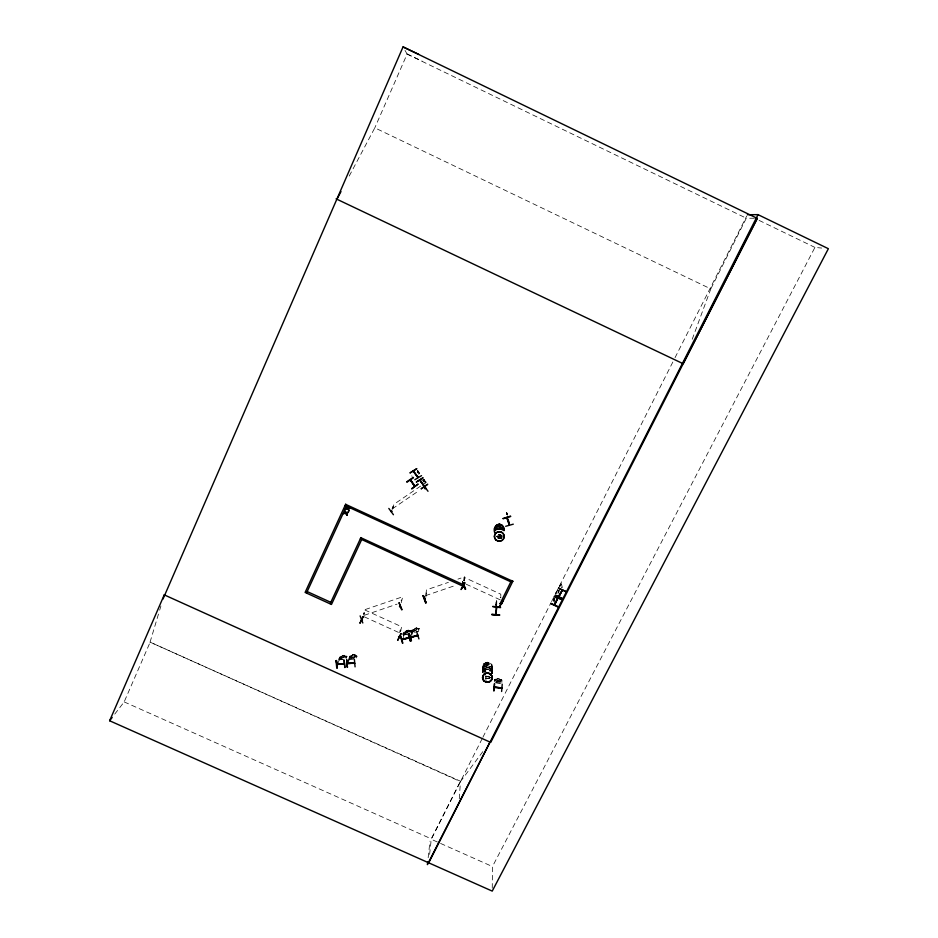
<?xml version="1.0" encoding="UTF-8"?>
<svg xmlns="http://www.w3.org/2000/svg" width="938" height="938" viewBox="0 0 938 938"><rect width="100%" height="100%" fill="white"/><g stroke="black" fill="none" stroke-linecap="round" stroke-linejoin="round"><path stroke-width="0.7" stroke-dasharray="4.69 3.52" d="M496.683 605.538L496.777 601.211M499.297 678.62L499.297 679.569L500.54 679.898L500.552 681.539L499.309 682.137L495.745 681.129L495.756 679.487L496.999 679.3C495.968 677.529 500.376 678.068 499.379 679.558L501.865 679.991L501.877 682.442M496.12 605.831L496.249 602.055M495.932 527.66L496.542 527.121L494.807 529.149M496.425 605.514L496.401 600.601L496.413 601.293M495.991 604.447L495.897 605.186L495.956 604.107M492.251 888.216L492.462 866.56L814.923 247.409L821.653 248.054M495.545 526.945L495.921 527.707M494.49 681.809L494.432 679.37L500.986 679.687M494.467 530.345L494.467 530.908M494.478 528.985L494.467 530.122L494.912 527.742M492.239 673.367L492.274 670.095M492.286 669.767L492.298 668.173M492.321 666.261L491.969 670.342L490.304 672.159A4.702 4.455 3.8 0 0 491.231 665.675A4.702 4.455 3.8 0 0 484.301 665.312A4.702 4.455 3.8 0 0 484.571 671.889L483.633 670.611M484.008 671.01L484.055 670.107L483.562 670.822M482.812 668.688C482.742 667.317 483.41 664.854 484.77 665.617M482.976 666.93L482.929 668.513L483 666.918M482.859 670.764L482.812 672.276A4.725 4.467 3.8 0 1 487.76 667.469A4.725 4.467 3.8 0 1 492.169 672.78M482.683 672.44L482.753 671.162M483.879 665.687L484.09 664.737M490.586 670.318L492.344 673.519A4.831 4.584 3.9 0 0 483.117 671.831L483.797 670.588M484.031 665.757L485.145 665.23M484.864 670.377L484.817 670.776M503.847 530.849A4.831 4.69 1 0 0 494.467 532.784A4.878 4.725 1 0 1 494.889 531.635L494.373 532.901C490.715 521.751 507.024 521.036 504.163 532.104A4.913 4.772 1 0 0 498.887 526.499L496.519 526.992M495.334 527.262L496.272 527.906L496.589 526.816M492.344 669.193L492.415 668.008M492.298 672.956L492.098 670.506L490.668 668.524L492.075 670.576M491.477 667.61L492.391 669.92L491.946 672.265M459.28 798.777L460.464 781.213L150.057 642.143L460.441 781.6L483.023 751.385M496.143 605.127L496.272 603.322M495.217 679.194L496.988 679.382M501.853 680.073L500.951 679.64M464.333 581.056L464.732 576.8L457.932 579.121M463.771 580.141L464.04 577.304L500.798 594.188L500.81 596.568M429.616 854.401L431.292 838.842L460.464 781.213M428.162 857.707L429.979 841.163M495.909 605.373L496.401 600.601L496.331 601.293M496.155 602.888L496.284 601.938M425.77 597.436L426.497 592.886L425.852 593.097L426.497 592.886M418.524 631.743L419.016 628.354M425.723 594.493L426.626 589.803L448.399 582.381M416.824 627.921L416.331 630.442L414.08 631.016L414.526 628.495L416.941 627.956L414.526 628.495M416.402 628.155L414.971 628.53M411.161 637.336C412.685 635.565 411.501 629.527 412.521 630.817M411.63 634.487L412.45 630.571M411.911 630.172L411.571 632.353L412.732 629.691L419.122 628.401L411.911 630.172L411.465 632.294L412.063 632.974L417.738 631.52L412.063 632.974L411.548 632.271M410.164 632.704L410.621 630.594M409.074 632.306L409.39 630.828L408.358 630.899M405.486 633.818L404.43 633.49L404.759 632.013L408.511 630.031L407.878 632.611L405.626 633.185L405.966 631.708M407.995 630.313L406.564 630.688M560.478 585.23L560.103 585.887M406.048 631.52L406.224 630.735M402.601 639.528C404.161 637.77 403.094 631.696 404.09 632.974M403.023 634.545L403.563 632.318M403.422 635.354L404.02 632.728M400.432 631.86L401.64 626.748L365.011 610.063M399.611 632.599L400.209 630.09L400.831 630.383L400.209 630.09M401.218 602.712L402.719 596.756L365.011 609.618L363.346 614.976M425.16 483.281L425.102 481.03M554.944 597.6L554.311 599.91L554.616 599.394M423.683 480.772L423.953 479.799M150.057 642.143L159.237 611.553M159.659 610.169L160.914 605.995M418.758 474.323L419.169 472.975M417.328 471.884L417.961 470.301M356.358 657.948C359.336 653.505 351.75 655.709 349.686 656.166L349.475 659.168M355.244 657.268L355.748 655.721L354.611 655.521L354.881 654.689M354.435 654.853L352.958 654.947M352.242 655.639L352.512 654.806L354.974 654.654L354.705 655.486M494.396 529.009L494.666 530.228L494.373 529.009L495.604 526.722M494.408 530.345L494.901 529.102M501.42 528.164C498.653 526.71 494.936 528.586 494.396 531.647L494.607 532.843A4.913 4.772 1 0 1 498.887 526.499L502.498 527.555L504.116 530.744M352.594 654.912L350.988 656.014L350.472 657.573L351.48 658.159M503.718 530.685L503.26 527.109M347.857 663.764L350.155 656.623L349.475 656.67L350.155 656.623M553.479 600.25L553.795 599.288M348.092 661.056L349.686 656.166M482.988 667.375L483.363 666.261M484.031 665.23L484.946 664.772M482.918 669.286L483.293 668.173M482.753 671.245L483.152 670.025M483.879 670.916L484.149 670.365M485.661 670.729A4.667 4.42 3.8 0 1 484.102 663.858A4.667 4.42 3.8 0 1 491.489 664.256A4.667 4.42 3.8 0 1 489.226 670.928C499.942 665.405 481.077 656.494 483.14 668.126M491.875 670.424L492.251 669.31M483.949 667.211L482.812 669.404L483.105 671.889A4.796 4.549 3.8 0 1 485.192 666.343A4.796 4.549 3.8 0 1 491.266 667.434A4.796 4.549 3.8 0 1 491.219 673.285L492.227 671.233M346.11 658.57L346.966 656.33L340.459 656.365L338.853 659.027M345.102 657.901L345.641 656.342L344.609 656.19M344.34 655.474L342.862 655.568M344.891 655.275C338.512 656.096 348.514 653.692 343.859 657.972L341.561 658.113L342.112 656.553L344.41 656.412M342.429 655.428L340.318 658.195L341.315 658.793M339.04 660.012L340.025 657.257L339.345 657.292L340.025 657.257M338.067 663.014L340.048 657.503M392.576 508.666L393.397 506.426L392.741 508.888M392.002 509.053L393.397 506.426M392.166 509.275L393.983 504.269L421.514 485.485M692.221 339.251L710.805 288.916L374.813 127.838L349.1 176.285M114.753 714.099L124.168 701.905L150.303 641.838M405.017 50.406L407.104 54.099L374.813 127.838M555.495 593.578L556.726 591.69L556.199 592.218M482.226 738.558L431.246 839.275L439.23 842.828M482.894 737.256L550.899 602.9M551.556 601.598L554.862 595.079M558.825 587.247L555.519 593.777L556.058 592.828M559.482 585.945L674.375 358.984M675.032 357.683L746.742 216.021M558.896 587.692L561.194 583.635L561.827 587.657M754.398 218.261L746.32 218.214L710.805 288.916M558.216 590.096L558.157 590.799M561.475 584.257C560.326 584.503 562.577 584.773 562.073 587.774M553.608 600.191L556.105 596.416M558.638 592.206L560.607 588.314M494.807 530.462L495.51 529.407M483.258 666.343L484.923 664.538M483.14 670.095L484.77 668.208M491.852 672.335L491.184 673.32A4.725 4.479 3.8 0 0 491.207 667.598A4.725 4.479 3.8 0 0 485.227 666.519A4.725 4.479 3.8 0 0 483.117 671.901M354.881 657.784L353.567 656.893L355.326 655.838L353.098 656.729L351.328 656.096L352.547 656.952L350.589 658.019L353.016 657.104L354.072 657.808M495.452 526.757C497.539 524.471 501.549 524.541 503.343 527.133M417.48 628.941L415.358 630.09L413.529 629.879L414.854 630.395L413.06 631.72L415.323 630.43M409.05 631.098L406.916 632.259L405.11 632.036L406.412 632.552L404.63 633.9L406.881 632.599M484.02 663.658L487.268 662.099M484.735 665.652L484.571 664.737M483.891 667.246C485.896 665.03 489.788 665.206 491.547 667.657M483.774 670.834L487.092 669.24L490.633 670.342M484.454 671.174L484.993 670.693M484.829 671.162L484.008 671.327M491.289 669.58L489.261 670.905M554.206 600.437L554.874 599.933M411.606 475.883L412.228 476.305M419.157 473.092L417.68 470.782L418.067 472.928L417.433 472.154M423.566 481.182L424.422 481.804L424.128 479.635M425.066 481.088L423.999 479.635M422.721 484.676L427.505 481.405M392.319 508.842L419.321 490.445M393.55 506.649L392.823 506.813M409.847 630.465C412.087 630.711 401.605 630.395 403 634.463L403.657 635.108L409.203 633.689L403.563 635.073M343.437 657.515L345.348 656.494L342.968 657.362L341.209 656.717L342.417 657.573L340.447 658.675L341.303 658.593M496.483 525.913L497.656 525.35M496.46 528.54L497.621 527.977M500.189 528.997L496.46 529.771A4.96 4.807 1 0 1 502.51 530.158L500.177 529.02M500.915 535.75L502.088 535.199A4.913 4.772 1 0 1 497.175 535.563L500.939 535.774M500.951 537.075L502.1 536.454M502.123 537.791L498.383 538.564A4.96 4.807 1 0 0 502.1 537.779A4.878 4.737 1 0 1 498.406 538.553M484.887 664.55C487.361 662.908 491.102 663.998 492.157 666.824M484.583 671.561A4.702 4.455 3.8 0 1 484.313 664.995L484.559 664.89M484.758 668.29L488.393 667.493L490.668 668.606L489.589 667.962M490.246 677.705L487.877 678.491L485.403 678.057A4.842 4.584 3.9 0 0 490.234 677.705A4.76 4.514 3.9 0 1 485.45 678.092M414.432 629.281L413.189 629.855L412.884 631.333L413.951 631.649M364.296 615.293L397.114 604.107M425.489 595.665L455.903 585.3M506.708 514.235L506.602 512.617L507.376 514.892L507.446 514.282M506.555 512.629L507.352 514.892L507.306 514.223M406.142 630.723L408.511 630.031M409.918 630.5L404.313 631.86M497.621 529.208L498.899 528.962M500.927 534.39L498.383 534.578A4.889 4.749 1 0 0 500.915 534.308A4.819 4.678 1 0 1 498.406 534.578M500.951 537.028L498.383 537.216M485.966 665.921L487.185 665.687M485.896 667.75L489.601 667.95M487.924 676.673L489.155 676.368L485.45 676.169L486.658 676.626M352.524 654.888L354.986 654.736M338.759 658.957L339.298 659.789L342.147 659.531M349.405 659.191L355.174 658.734M339.216 659.742L345.055 659.461M349.405 659.121L355.232 658.839M416.671 628.706L417.82 628.659M498.887 527.731L500.189 527.801M495.182 682.676L501.033 683.169M496.343 682.852L501.021 683.251M558.169 592.159L557.782 590.178L558.661 592.124M485.427 678.045L486.623 678.409M346.966 656.33L346.192 656.084M498.383 537.275L496.061 536.149A4.842 4.702 1 0 0 502.029 536.489M124.168 701.905L431.292 838.842M440.567 843.426L492.462 866.56M364.249 616.805L400.127 633.138M466.069 584.163L500.833 600.121M555.46 592.898L555.577 593.613M553.397 598.245L553.748 601.61M500.939 597.541L500.2 597.483L500.822 597.776M406.986 53.912L422.041 61.064M407.104 54.099L746.32 218.214M759.088 220.383L814.923 247.409M485.614 670.729L483.14 668.126M501.42 528.106L503.378 529.782M501.361 525.538L502.475 526.206M423.237 479.271L424.586 480.502L423.495 479.799L424.316 481.769L423.155 479.47M417.199 472.283L418.067 472.928L417.152 470.923L418.278 471.697L417.856 471.075M502.44 527.555L503.284 528.469M421.795 479.259L423.847 482.132M483.082 669.873L483.738 671.104M483.691 671.162L484.547 671.843A4.784 4.526 3.8 0 1 484.254 665.148A4.784 4.526 3.8 0 1 491.289 665.523A4.784 4.526 3.8 0 1 490.328 672.136M491.582 664.057L492.157 665.112M503.389 529.736L503.976 530.92A4.819 4.678 1 0 0 498.899 525.315A4.819 4.678 1 0 0 494.736 531.541L494.361 530.251M482.812 668.7L483.176 669.966M492.028 668.642L492.38 669.92M494.713 532.913L494.443 531.705A4.842 4.702 1 0 1 498.899 526.652A4.842 4.702 1 0 1 504.105 530.978M503.847 529.548L504.222 530.838M560.748 586.109L560.525 584.784L560.009 585.675M558.649 591.397L559.224 594.962M556.644 591.655L556.984 593.707M554.065 598.456L554.698 603.099M504.046 528.246L504.093 529.384M482.777 672.476A4.76 4.514 3.8 0 1 487.76 667.633A4.76 4.514 3.8 0 1 492.204 672.98A4.725 4.479 3.8 0 0 488.37 667.833A4.725 4.479 3.8 0 0 482.871 671.397M489.12 676.157A4.725 4.467 3.8 0 1 485.509 675.97M484.313 664.995A4.702 4.455 3.8 0 1 491.242 665.359A4.702 4.455 3.8 0 1 490.293 671.866M483.105 671.925A4.842 4.584 3.9 0 1 492.298 673.578M486.588 680.12A4.784 4.538 3.9 0 1 485.392 679.757M483.176 672.077A4.76 4.514 3.9 0 1 491.958 672.546M490.234 677.599A4.831 4.584 3.9 0 1 484.36 677.283M490.187 677.424A4.76 4.502 3.9 0 1 484.407 677.119M483.187 671.749A4.76 4.502 3.9 0 1 492.227 673.367M484.665 672.089A4.854 4.596 3.9 0 1 485.802 671.538M502.029 535.211A4.842 4.702 1 0 1 497.21 535.575M494.467 532.995A4.842 4.702 1 0 1 503.847 531.06M502.029 536.278A4.831 4.69 1 0 1 496.155 535.985M494.666 531.412A4.889 4.749 1 0 1 498.887 525.092A4.889 4.749 1 0 1 504.093 530.697M494.772 530.169A4.784 4.655 0.9 0 1 499.52 523.967A4.784 4.655 0.9 0 1 503.6 530.615M502.053 537.568A4.878 4.725 1 0 1 497.199 537.931M496.519 529.771A4.878 4.725 1 0 1 502.451 530.064M494.42 532.948A4.96 4.807 1 0 1 494.807 531.752M496.519 529.993A4.878 4.737 1 0 1 502.451 530.298M497.41 678.608L498.887 679.03L497.41 678.608M496.999 679.593L496.988 681.234L499.309 681.434L499.309 679.792L496.999 679.593M494.443 531.717L494.432 532.819L494.455 531.717M482.918 668.841L482.859 670.436L482.929 668.841M496.401 602.583L496.308 604.236L496.401 602.583M494.385 679.968L495.041 680.285L494.385 679.968M501.091 680.542L501.76 680.847L501.091 680.542M354.517 655.791L354.013 657.35L351.703 657.491L352.219 655.932L354.517 655.791M363.862 613.546L364.378 614.062L363.862 613.546M556.75 592.206L556.691 592.91L556.75 592.206M500.317 682.008L498.148 680.988L495.991 681.668L497.621 680.754L496.05 679.651L498.113 680.601L500.212 679.968L498.641 680.847L500.317 682.008M418.969 472.658L419.157 473.385L418.969 472.658M425.301 481.522L425.489 482.238L425.301 481.522M485.814 671.432L484.653 671.971A4.784 4.538 3.9 0 1 485.825 671.385M401.722 600.109L401.171 600.566L401.722 600.109M364.307 612.877L363.756 613.323L364.307 612.877M464.322 579.989L463.759 580.446L464.322 579.989M506.93 512.957L506.895 513.684L506.93 512.957M410.516 631.063L409.929 631.473L410.516 631.063M418.958 628.906L418.36 629.316L418.958 628.906M346.708 656.846L346.052 657.128L346.708 656.846M356.839 656.213L356.182 656.506L356.839 656.213M507.352 514.892L506.954 513.907L507.376 514.892M485.485 676.192A4.76 4.514 3.8 0 0 489.132 676.392A4.725 4.479 3.8 0 1 485.509 676.263M499.52 523.99A4.819 4.678 0.9 0 0 494.736 530.228A4.784 4.643 0.9 0 1 499.52 524.096A4.784 4.643 0.9 0 1 503.589 530.732A4.819 4.678 0.9 0 0 499.52 523.99"/><path stroke-width="1.41" d="M496.73 607.683L496.765 607.238M495.909 614.355L496.765 607.015M496.401 608.035L496.495 606.98M494.936 686.933L495.088 687.284M494.244 686.944L501.889 688.129L501.76 687.519M494.314 686.956L494.361 687.554L501.912 687.871M492.755 606.628L500.505 607.648M491.84 614.625L499.637 615.094L491.852 614.578M491.887 614.261L499.637 614.965M391.92 511.128L391.205 511.187M425.078 488.745L425.664 488.206M465.26 589.381L462.61 582.181M501.83 687.859L494.256 687.179M502.24 684.224L501.619 691.47M464.826 582.85L461.074 589.568L464.838 582.861M360.321 538.881L463.454 586.414L463.7 585.511M463.876 585.535C463.478 586.367 463.876 587.235 463.9 586.262M463.454 586.414L464.111 584.913M463.231 586.027L463.196 586.625L463.184 585.675M747.398 214.732L758.021 214.638L828.371 248.711L492.227 891.1L109.629 720.759L164.291 594.786M427.716 861.846L427.411 864.602L489.976 742.075M496.413 607.953L496.495 607.214M495.616 614.531L496.46 607.308M400.362 606.394L399.553 606.663M463.044 586.016L463.782 585.769L463.184 585.933M418.946 638.919L416.753 631.931M425.993 602.759L423.343 595.56L425.993 602.63M424.668 598.878L425.301 598.585M417.644 635.096L410.516 637.57L417.762 635.671M417.023 635.835L417.75 635.155M424.773 599.382L424.785 598.749M424.891 599.37L424.937 599.148M417.129 635.237L416.988 635.413M423.343 595.677L425.946 602.735M562.437 598.444L555.402 595.032M410.527 636.925L410.398 637.043M409.085 637.289L401.792 639.423L409.285 637.817M408.476 637.734L409.179 637.348M408.64 638.063L408.569 637.43M409.285 633.725L411.442 640.971L409.273 633.807M402.848 643.14L400.725 635.917M402.719 639.329L402.484 638.977M401.968 639.118L402.601 639.528M401.042 633.748L397.689 640.361L400.972 633.584M398.767 636.562L399.225 637.183L399.318 636.55M401.652 609.806L399.013 602.618L402.05 609.653M400.151 605.901L399.611 606.71M428.009 491.266L423.378 484.911M557.653 598.632L554.534 604.693M554.886 604.342L557.535 597.998M562.202 590.459L558.825 596.72L562.272 589.932M414.631 486.165L410.199 479.857M413.377 471.028L418.102 477.348M425.395 488.041L425.078 488.675L425.7 488.123M417.809 477.36L417.809 476.692M420.165 479.986L424.316 486.599L419.767 480.186M423.882 485.767L424.199 486.505M421.232 488.721L427.74 484.231L421.303 488.804M420.494 480.432L419.814 480.033M163.001 599.042L403.059 46.9L418.758 54.369M411.688 488.628L418.125 484.055L411.876 488.886M414.959 485.954L410.469 479.764M417.762 476.844L413.67 471.802M414.233 485.708L410.692 480.608M414.854 479.705L421.525 475.648M355.068 666.859L354.4 659.426M354.036 663.131L354.716 663.342L347.142 663.307M354.036 663.424L354.083 662.803M413.494 477.723L407.022 482.144M362.818 622.973L360.133 615.879M346.708 659.906L347.423 667.199M361.728 619.631L362.162 618.846M347.822 663.189L347.107 663.846M362.408 619.76L361.669 620.135L361.927 619.537M347.916 663.26L347.083 663.518M361.658 619.01L362.232 620.346M344.785 667.493L344.129 660.059L344.903 667.469M360.004 623.067L363.252 616.418L360.04 623.078M361.529 619.139L362.256 619.103M336.871 663.94L344.363 664.045L344.328 663.4M343.613 664.069L343.8 663.436M393.432 514.728L388.824 508.443M337.551 663.823L336.941 664.139M336.965 664.467L337.023 663.846M336.367 660.657L337.164 667.962L336.425 660.54M424.762 599.007L425.36 598.854M361.705 539.526L331.477 604.447L305.108 592.441L345.688 504.187M550.7 603.673L557.747 606.909M550.887 603.31L557.887 606.487M562.284 598.761L555.237 595.478M330.188 603.626L360.942 537.544M330.797 602.325L307.183 591.573M345.723 513.18L347.048 515.29L345.723 513.18L343.238 513.578C346.99 513.907 342.628 508.208 346.016 512.617L348.408 512.336L346.016 512.617L344.563 510.682M346.38 506.731L347.494 508.326L346.697 506.074L348.033 508.208L350.495 507.821L348.033 508.208M347.048 515.29L346.263 513.063L347.353 514.634M348.408 512.336L346.216 513.168M349.124 510.776L347.752 508.771L349.124 510.776L348.291 508.654L350.495 507.821M512.875 581.15L501.642 603.943L500.271 603.31L511.491 580.516M503.073 600.543L499.286 607.109L502.686 600.25M554.311 596.545L561.557 599.417L554.358 596.427M554.639 604.869L557.922 597.998M559.177 595.806L562.472 589.826M565.919 591.608L558.86 588.361L565.966 591.503M428.701 862.854L758.021 214.638M306.574 592.875L346.462 506.18M757.388 218.413L683.181 363.733L336.097 198.844M336.918 199.243L340.986 191.587M345.067 505.535L510.835 581.841M508.947 524.307C511.28 525.561 502.991 508.29 509.346 524.213M337.551 664.421L344.363 663.67M347.212 663.518L354.611 663.096L347.998 663.576M109.629 720.759L112.197 717.429M391.814 511.386L391.216 511.738M347.377 667.305L346.743 659.895L347.435 667.328M463.829 586.883L463.161 586.52M413.705 471.779L413.681 471.134M413.271 477.383L406.775 481.792M416.39 481.968L423.12 477.77L416.413 481.98M420.283 480.901L424.199 485.837M362.232 619.467L361.622 619.584M425.594 602.876L422.968 595.782M409.156 637.934L401.933 639.704M402.496 643.245L400.374 636.105M462.598 582.31L465.623 589.287L462.622 582.181M400.163 606.159L399.506 606.335L400.233 606.124M503.014 518.491L510.553 516.099M505.664 526.3L513.285 524.166M336.754 667.973L336.05 660.68M337.199 667.809L336.461 660.528M347.799 508.677L345.313 509.064L347.541 508.232M336.883 664.444L344.352 663.975M411.102 637.031L410.398 637.195L417.773 635.378M492.79 606.405L500.552 607.238M506.778 517.553L509.123 524.741M361.834 619.795L362.443 620.124M164.244 594.868L490.726 742.415L757.095 218.273L403.059 46.9M360.872 537.709L464.099 585.089M345.606 504.327L512.875 581.337M398.662 636.597L399.295 636.89M398.556 636.867L399.189 637.125M503.085 600.555L499.333 607.003M500.259 603.638L500.939 603.263M413.365 471.251L417.867 477.536M559.376 595.935L559.212 596.72M501.044 603.626L500.153 603.497L500.763 603.603M510.682 516.486L503.131 518.761M495.991 613.675L495.627 614.636L495.991 613.675M493.904 690.814L494.525 683.568L493.892 690.814M410.387 641.123L408.206 633.982L410.375 641.111M416.671 468.754L409.941 472.963L416.683 468.766M484.278 681.117A4.807 4.549 3.9 0 0 492.122 678.514A4.807 4.549 3.9 0 0 485.778 673.367A4.807 4.549 3.9 0 0 484.278 681.117A4.784 4.538 3.9 0 0 492.098 678.514A4.784 4.538 3.9 0 0 485.778 673.378A4.784 4.526 3.9 0 0 484.301 680.976A4.784 4.526 3.9 0 0 492.098 678.397A4.784 4.526 3.9 0 0 485.79 673.273A4.784 4.538 3.9 0 0 484.289 681.094M496.108 540.1A4.913 4.76 1.1 0 0 504.128 537.357A4.901 4.749 1.1 0 0 497.656 531.928A4.901 4.749 1.1 0 0 496.12 540.007A4.901 4.749 1.1 0 0 504.116 537.275A4.913 4.76 1.1 0 0 497.656 531.998A4.913 4.76 1.1 0 0 496.108 540.1"/></g></svg>
